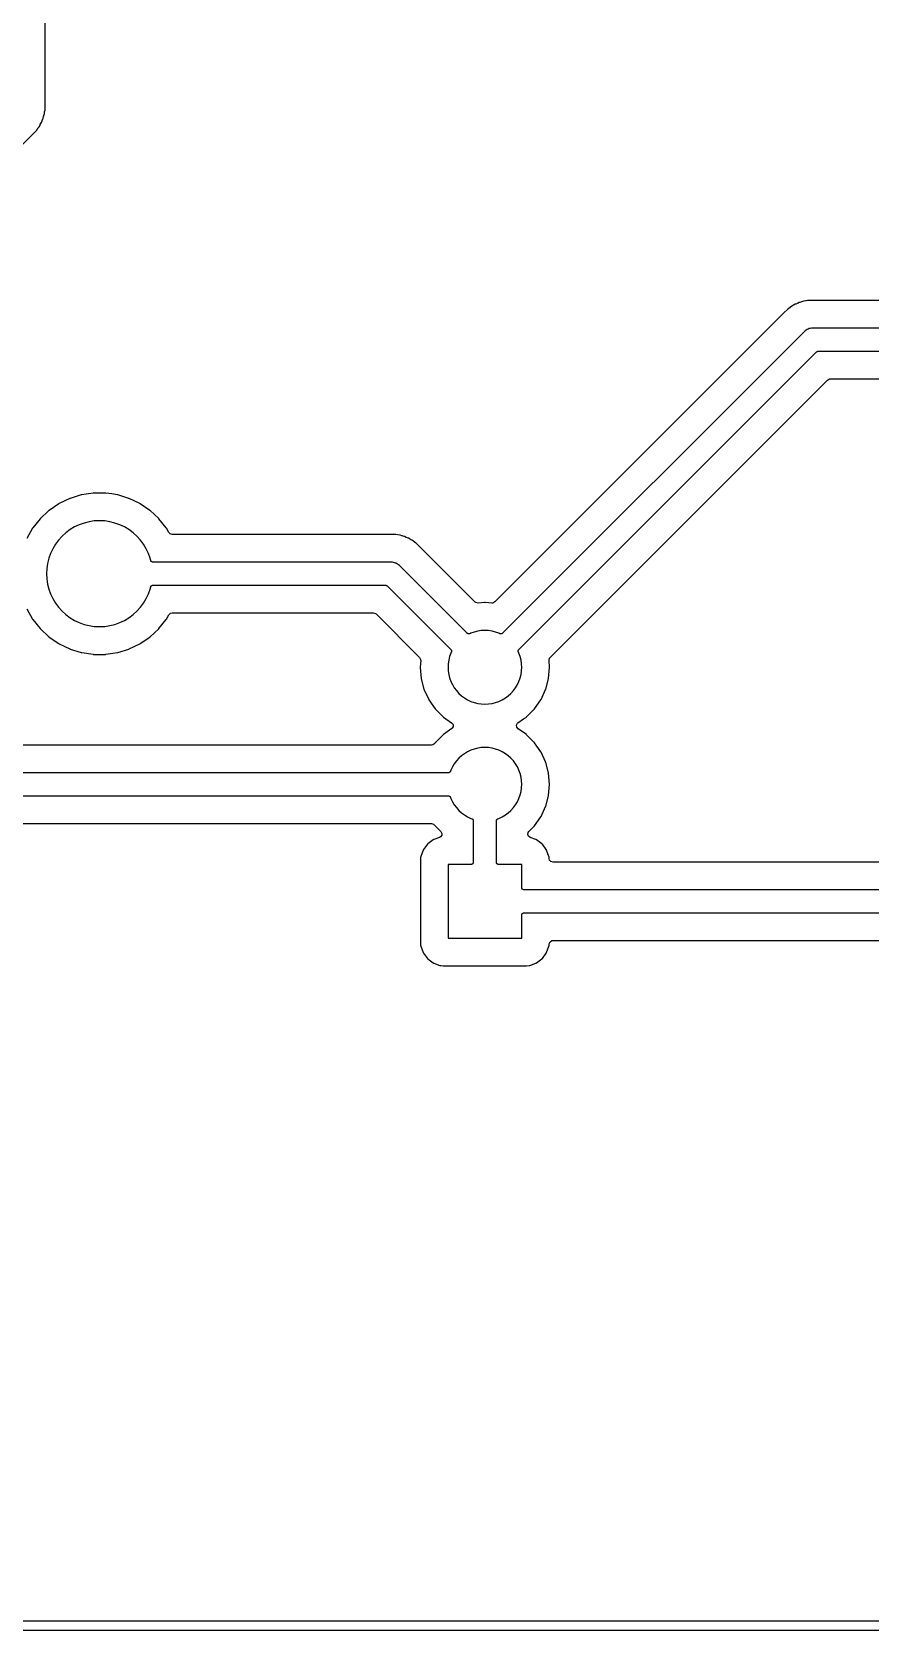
# Model space of a CAD drawing. Header units: metres. Extents: x -562 to 687, y -412 to 337.
# Drawn here: x 4.3 to 186.2, y -411.6 to -64.8 of the extents above; entities that cross this region are included whole.
import ezdxf

# ---------------------------------------------------------------- set-up
doc = ezdxf.new("R2010")
doc.units = ezdxf.units.M

msp = doc.modelspace()

# ---------------------------------------------------------------- linework, layer by layer
for points in [[(-560.13, 333.75), (-560.13, -408.85), (-560.06, -409.18), (-559.78, -409.5), (-559.32, -409.64), (683.17, -409.64), (683.51, -409.57), (683.83, -409.29), (683.97, -408.83), (683.98, -402.45), (685.36, 333.76), (685.29, 334.1), (685.01, 334.42), (684.55, 334.56), (-559.34, 334.56), (-559.68, 334.49), (-560, 334.21), (-560.13, 333.75)], [(-12.48, -103.91), (5, -86.44), (5.36, -86.07), (5.37, -86.06), (5.38, -86.05), (5.39, -86.04), (5.4, -86.03), (5.4, -86.02), (5.41, -86.01), (5.42, -86), (5.43, -85.99), (5.43, -85.98), (5.44, -85.97), (5.45, -85.96), (5.45, -85.95), (5.46, -85.94), (5.46, -85.92), (5.47, -85.91), (5.47, -85.9), (5.48, -85.88), (5.6, -85.69), (5.63, -85.65), (5.88, -85.34), (5.89, -85.33), (5.89, -85.32), (5.9, -85.3), (5.91, -85.29), (5.92, -85.28), (5.92, -85.27), (5.93, -85.26), (5.94, -85.24), (6.11, -84.88), (6.13, -84.84), (6.35, -84.5), (6.35, -84.49), (6.36, -84.48), (6.37, -84.46), (6.37, -84.45), (6.38, -84.44), (6.39, -84.43), (6.39, -84.41), (6.4, -84.4), (6.53, -84.02), (6.54, -83.98), (6.72, -83.62), (6.73, -83.6), (6.73, -83.59), (6.74, -83.58), (6.74, -83.57), (6.75, -83.55), (6.75, -83.54), (6.75, -83.53), (6.76, -83.51), (6.85, -83.12), (6.86, -83.08), (6.99, -82.7), (7, -82.68), (7, -82.67), (7, -82.66), (7.01, -82.64), (7.01, -82.63), (7.01, -82.62), (7.01, -82.6), (7.02, -82.59), (7.06, -82.19), (7.07, -82.15), (7.08, -82.09), (7.16, -81.75), (7.16, -81.74), (7.16, -81.73), (7.17, -81.71), (7.17, -81.7), (7.17, -81.68), (7.17, -81.67), (7.17, -81.66), (7.17, -81.64), (7.17, 31.92)], [(360.57, -123.03), (172.84, -123.03), (172.83, -123.04), (172.82, -123.04), (172.8, -123.04), (172.79, -123.04), (172.77, -123.04), (172.76, -123.04), (172.75, -123.04), (172.73, -123.05), (172.67, -123.06), (172.34, -123.14), (172.3, -123.14), (171.9, -123.19), (171.88, -123.19), (171.87, -123.19), (171.86, -123.2), (171.84, -123.2), (171.83, -123.2), (171.82, -123.21), (171.8, -123.21), (171.79, -123.21), (171.41, -123.35), (171.37, -123.36), (170.97, -123.45), (170.96, -123.45), (170.95, -123.46), (170.93, -123.46), (170.92, -123.46), (170.91, -123.47), (170.89, -123.47), (170.88, -123.48), (170.87, -123.49), (170.5, -123.66), (170.47, -123.68), (170.09, -123.81), (170.07, -123.81), (170.06, -123.82), (170.05, -123.83), (170.03, -123.83), (170.02, -123.84), (170.01, -123.84), (170, -123.85), (169.98, -123.86), (169.64, -124.07), (169.61, -124.09), (169.24, -124.27), (169.23, -124.27), (169.22, -124.28), (169.21, -124.29), (169.19, -124.3), (169.18, -124.3), (169.17, -124.31), (169.16, -124.32), (169.15, -124.33), (169.15, -124.33), (168.83, -124.58), (168.8, -124.6), (168.46, -124.82), (168.45, -124.83), (168.43, -124.83), (168.42, -124.84), (168.41, -124.85), (168.41, -124.85), (168.4, -124.86), (168.39, -124.87), (168.38, -124.88), (168.37, -124.89), (167.46, -125.79), (167.46, -125.8), (104.79, -188.47), (104.34, -188.72), (104.11, -188.73), (102.67, -188.61), (102.66, -188.6), (102.65, -188.6), (102.64, -188.6), (102.63, -188.6), (102.63, -188.6), (102.62, -188.6), (102.6, -188.6), (102.59, -188.6), (102.58, -188.61), (101.17, -188.73), (100.67, -188.63), (100.49, -188.49), (87.68, -175.69), (87.67, -175.68), (87.66, -175.67), (87.66, -175.66), (87.65, -175.66), (87.64, -175.65), (87.63, -175.64), (87.62, -175.63), (87.61, -175.63), (87.61, -175.63), (87.6, -175.62), (87.6, -175.62), (87.6, -175.62), (87.59, -175.62), (87.25, -175.4), (87.22, -175.38), (86.9, -175.13), (86.89, -175.12), (86.88, -175.11), (86.87, -175.1), (86.86, -175.1), (86.85, -175.09), (86.83, -175.08), (86.82, -175.07), (86.81, -175.07), (86.45, -174.89), (86.41, -174.87), (86.07, -174.66), (86.06, -174.65), (86.04, -174.64), (86.03, -174.64), (86.02, -174.63), (86.01, -174.63), (85.99, -174.62), (85.98, -174.61), (85.97, -174.61), (85.59, -174.48), (85.55, -174.46), (85.18, -174.29), (85.17, -174.28), (85.16, -174.27), (85.14, -174.27), (85.13, -174.26), (85.12, -174.26), (85.11, -174.26), (85.09, -174.25), (85.08, -174.25), (84.68, -174.16), (84.64, -174.15), (84.26, -174.01), (84.25, -174.01), (84.24, -174.01), (84.22, -174), (84.21, -174), (84.2, -174), (84.18, -173.99), (84.17, -173.99), (84.15, -173.99), (83.75, -173.94), (83.71, -173.94), (83.32, -173.85), (83.31, -173.85), (83.3, -173.84), (83.28, -173.84), (83.27, -173.84), (83.25, -173.84), (83.24, -173.84), (83.22, -173.84), (83.21, -173.83), (34.79, -173.83), (34.31, -173.7), (34.05, -173.41), (33.51, -172.48), (33.5, -172.48), (33.5, -172.47), (33.49, -172.46), (33.49, -172.45), (33.48, -172.44), (33.48, -172.44), (33.47, -172.43), (33.47, -172.42), (31.88, -170.43), (31.87, -170.42), (31.87, -170.42), (31.86, -170.41), (31.85, -170.4), (31.85, -170.39), (31.84, -170.39), (31.83, -170.38), (31.83, -170.37), (29.96, -168.64), (29.95, -168.63), (29.94, -168.63), (29.94, -168.62), (29.93, -168.62), (29.92, -168.61), (29.92, -168.61), (29.91, -168.6), (29.9, -168.59), (27.79, -167.16), (27.78, -167.15), (27.78, -167.15), (27.78, -167.15), (27.77, -167.14), (27.75, -167.13), (27.74, -167.13), (27.73, -167.12), (25.43, -166.02), (25.43, -166.02), (25.42, -166.01), (25.41, -166.01), (25.4, -166), (25.39, -166), (25.38, -165.99), (25.36, -165.99), (22.93, -165.24), (22.92, -165.24), (22.92, -165.23), (22.91, -165.23), (22.9, -165.23), (22.9, -165.23), (22.9, -165.23), (22.89, -165.23), (22.88, -165.22), (22.87, -165.22), (22.86, -165.22), (21.64, -165.04), (20.33, -164.84), (20.33, -164.84), (20.32, -164.84), (20.31, -164.84), (20.3, -164.84), (20.29, -164.84), (20.28, -164.84), (20.27, -164.84), (20.26, -164.84), (17.71, -164.84), (17.7, -164.84), (17.69, -164.84), (17.68, -164.84), (17.67, -164.84), (17.66, -164.84), (17.66, -164.84), (17.65, -164.84), (17.64, -164.84), (16.07, -165.08), (15.12, -165.22), (15.11, -165.22), (15.09, -165.22), (15.08, -165.23), (15.08, -165.23), (15.08, -165.23), (15.06, -165.23), (15.04, -165.24), (12.61, -165.99), (12.6, -165.99), (12.59, -165.99), (12.58, -166), (12.57, -166), (12.56, -166), (12.56, -166.01), (12.55, -166.01), (12.54, -166.02), (10.24, -167.12), (10.23, -167.13), (10.22, -167.13), (10.21, -167.14), (10.19, -167.15), (10.18, -167.16), (10.18, -167.16), (10.18, -167.16), (8.07, -168.59), (8.06, -168.6), (8.06, -168.61), (8.05, -168.61), (8.04, -168.62), (8.03, -168.62), (8.03, -168.63), (8.02, -168.63), (8.01, -168.64), (6.15, -170.37), (6.14, -170.38), (6.14, -170.38), (6.14, -170.38), (6.13, -170.39), (6.13, -170.39), (6.12, -170.4), (6.11, -170.41), (6.1, -170.42), (6.09, -170.43), (4.51, -172.42), (4.5, -172.43), (4.49, -172.44), (4.49, -172.44), (4.48, -172.45), (4.48, -172.46), (4.47, -172.47), (4.47, -172.48), (4.46, -172.48), (3.19, -174.69)], [(363.18, -129.04), (173.76, -129.04), (173.5, -129.05), (173.26, -129.09), (173.02, -129.15), (172.79, -129.23), (172.57, -129.33), (172.36, -129.46), (172.16, -129.61), (171.97, -129.78), (106.47, -195.27), (106.46, -195.28), (106.46, -195.29), (106.45, -195.3), (106.44, -195.31), (106.43, -195.32), (106.42, -195.32), (106.41, -195.33), (106.39, -195.34), (106.38, -195.35), (106.37, -195.35), (106.36, -195.36), (106.35, -195.36), (106.34, -195.37), (106.33, -195.38), (106.32, -195.38), (106.3, -195.39), (106.29, -195.39), (106.28, -195.39), (106.27, -195.4), (106.26, -195.4), (106.24, -195.41), (106.23, -195.41), (106.22, -195.41), (106.21, -195.41), (106.19, -195.42), (106.18, -195.42), (106.17, -195.42), (106.15, -195.42), (106.14, -195.42), (106.13, -195.42), (106.12, -195.42), (106.1, -195.42), (106.09, -195.42), (106.08, -195.42), (106.07, -195.42), (106.05, -195.42), (106.04, -195.41), (106.03, -195.41), (106.02, -195.41), (106, -195.41), (105.99, -195.4), (105.98, -195.4), (105.97, -195.4), (105.95, -195.39), (105.94, -195.39), (105.93, -195.38), (105.92, -195.38), (105.91, -195.37), (105.69, -195.27), (104.95, -195.01), (104.19, -194.81), (103.41, -194.7), (102.63, -194.66), (101.84, -194.7), (101.07, -194.81), (100.3, -195.01), (99.56, -195.27), (99.35, -195.37), (99.33, -195.38), (99.32, -195.38), (99.31, -195.39), (99.3, -195.39), (99.29, -195.4), (99.27, -195.4), (99.26, -195.4), (99.25, -195.41), (99.24, -195.41), (99.22, -195.41), (99.21, -195.41), (99.2, -195.42), (99.19, -195.42), (99.17, -195.42), (99.16, -195.42), (99.15, -195.42), (99.14, -195.42), (99.12, -195.42), (99.11, -195.42), (99.1, -195.42), (99.08, -195.42), (99.07, -195.42), (99.06, -195.42), (99.05, -195.41), (99.03, -195.41), (99.02, -195.41), (99.01, -195.41), (99, -195.4), (98.98, -195.4), (98.97, -195.39), (98.96, -195.39), (98.95, -195.39), (98.94, -195.38), (98.92, -195.38), (98.91, -195.37), (98.9, -195.36), (98.89, -195.36), (98.88, -195.35), (98.87, -195.35), (98.86, -195.34), (98.85, -195.33), (98.84, -195.32), (98.83, -195.32), (98.82, -195.31), (98.81, -195.3), (98.8, -195.29), (98.79, -195.28), (98.78, -195.27), (84.08, -180.58), (83.89, -180.41), (83.7, -180.26), (83.48, -180.13), (83.38, -180.09), (83.26, -180.03), (83.03, -179.95), (82.79, -179.89), (82.55, -179.85), (82.29, -179.84), (30.59, -179.84), (30.58, -179.84), (30.57, -179.84), (30.55, -179.84), (30.54, -179.84), (30.53, -179.84), (30.52, -179.83), (30.51, -179.83), (30.5, -179.83), (30.48, -179.83), (30.47, -179.82), (30.46, -179.82), (30.45, -179.82), (30.44, -179.82), (30.43, -179.81), (30.42, -179.81), (30.41, -179.8), (30.39, -179.8), (30.38, -179.79), (30.37, -179.79), (30.36, -179.78), (30.35, -179.78), (30.34, -179.77), (30.33, -179.77), (30.32, -179.76), (30.31, -179.75), (30.3, -179.75), (30.29, -179.74), (30.28, -179.73), (30.27, -179.73), (30.26, -179.72), (30.26, -179.71), (30.25, -179.7), (30.24, -179.69), (30.23, -179.69), (30.22, -179.68), (30.21, -179.67), (30.21, -179.66), (30.2, -179.65), (30.19, -179.64), (30.18, -179.63), (30.18, -179.62), (30.17, -179.61), (30.16, -179.6), (30.16, -179.59), (30.15, -179.58), (30.15, -179.57), (30.14, -179.56), (30.14, -179.55), (30.13, -179.54), (30.13, -179.53), (30.12, -179.52), (30.12, -179.51), (30.11, -179.49), (30.11, -179.48), (30.11, -179.47), (30.11, -179.47)], [(30.11, -179.47), (30.11, -179.46), (29.99, -179), (29.61, -177.94), (29.13, -176.92), (28.55, -175.95), (27.88, -175.04), (27.12, -174.21), (26.28, -173.45), (25.37, -172.78), (24.41, -172.2), (23.39, -171.72), (22.32, -171.34), (21.23, -171.06), (20.11, -170.9), (18.99, -170.84), (17.86, -170.9), (16.74, -171.06), (15.65, -171.34), (14.59, -171.72), (13.57, -172.2), (12.6, -172.78), (11.69, -173.45), (10.85, -174.21), (10.1, -175.04), (9.42, -175.95), (8.84, -176.92), (8.36, -177.94), (7.98, -179), (7.71, -180.1), (7.54, -181.21), (7.49, -182.34), (7.54, -183.47), (7.71, -184.58), (7.98, -185.68), (8.36, -186.74), (8.84, -187.76), (9.42, -188.73), (10.1, -189.64), (10.85, -190.47), (11.69, -191.23), (12.6, -191.9), (13.57, -192.48), (14.59, -192.96), (15.65, -193.34), (16.74, -193.62), (17.86, -193.78), (18.99, -193.84), (20.11, -193.78), (21.23, -193.62), (22.32, -193.34), (23.39, -192.96), (24.41, -192.48), (25.37, -191.9), (26.28, -191.23), (27.12, -190.47), (27.88, -189.64), (28.55, -188.73), (29.13, -187.76), (29.61, -186.74), (29.99, -185.68), (30.11, -185.22), (30.11, -185.21), (30.11, -185.2), (30.11, -185.19), (30.12, -185.17), (30.12, -185.16), (30.13, -185.15), (30.13, -185.14), (30.14, -185.13), (30.14, -185.12), (30.15, -185.11), (30.15, -185.1), (30.16, -185.09), (30.16, -185.08), (30.17, -185.07), (30.18, -185.06), (30.18, -185.05), (30.19, -185.04), (30.2, -185.03), (30.21, -185.02), (30.21, -185.01), (30.22, -185), (30.23, -184.99), (30.24, -184.99), (30.25, -184.98), (30.26, -184.97), (30.26, -184.96), (30.27, -184.95), (30.28, -184.95), (30.29, -184.94), (30.3, -184.93), (30.31, -184.93), (30.32, -184.92), (30.33, -184.91), (30.34, -184.91), (30.35, -184.9), (30.36, -184.9), (30.37, -184.89), (30.38, -184.89), (30.39, -184.88), (30.41, -184.88), (30.42, -184.87), (30.43, -184.87), (30.44, -184.86), (30.45, -184.86), (30.46, -184.86), (30.47, -184.86), (30.48, -184.85), (30.5, -184.85), (30.51, -184.85), (30.52, -184.85), (30.53, -184.84), (30.54, -184.84), (30.55, -184.84), (30.57, -184.84), (30.58, -184.84), (30.59, -184.84), (81.06, -184.84), (81.08, -184.84), (81.09, -184.84), (81.1, -184.84), (81.11, -184.84), (81.12, -184.85), (81.14, -184.85), (81.15, -184.85), (81.16, -184.85), (81.17, -184.85), (81.18, -184.86), (81.2, -184.86), (81.21, -184.86), (81.22, -184.87), (81.23, -184.87), (81.24, -184.88), (81.25, -184.88), (81.27, -184.88), (81.28, -184.89), (81.29, -184.89), (81.3, -184.9), (81.31, -184.91), (81.32, -184.91), (81.33, -184.92), (81.34, -184.93), (81.35, -184.93), (81.36, -184.94), (81.37, -184.95), (81.38, -184.95), (81.39, -184.96), (81.4, -184.97), (81.41, -184.98), (81.42, -184.99), (95.24, -198.81), (95.25, -198.82), (95.26, -198.83), (95.27, -198.84), (95.27, -198.85), (95.28, -198.86), (95.29, -198.87), (95.3, -198.88), (95.31, -198.89), (95.31, -198.9), (95.32, -198.91), (95.32, -198.92), (95.33, -198.94), (95.34, -198.95), (95.34, -198.96), (95.35, -198.97), (95.35, -198.98), (95.36, -198.99), (95.36, -199.01), (95.36, -199.02), (95.37, -199.03), (95.37, -199.04), (95.37, -199.06), (95.38, -199.07), (95.38, -199.08), (95.38, -199.09), (95.38, -199.11), (95.38, -199.12), (95.39, -199.13), (95.39, -199.14), (95.39, -199.16), (95.39, -199.17), (95.39, -199.18), (95.39, -199.2), (95.39, -199.21), (95.38, -199.22), (95.38, -199.23), (95.38, -199.25), (95.38, -199.26), (95.38, -199.27), (95.37, -199.28), (95.37, -199.3), (95.37, -199.31), (95.36, -199.32), (95.36, -199.33), (95.35, -199.34), (95.35, -199.36), (95.34, -199.37), (95.34, -199.38), (95.24, -199.6), (94.97, -200.34), (94.78, -201.1), (94.67, -201.88), (94.63, -202.66), (94.67, -203.44), (94.78, -204.22), (94.97, -204.98), (95.24, -205.72), (95.57, -206.43), (95.97, -207.1), (96.44, -207.73), (96.97, -208.32), (97.55, -208.84), (98.18, -209.31), (98.86, -209.71), (99.56, -210.05), (100.3, -210.31), (101.07, -210.51), (101.84, -210.62), (102.63, -210.66), (103.41, -210.62), (104.19, -210.51), (104.95, -210.31), (105.69, -210.05), (106.4, -209.71), (107.07, -209.31), (107.7, -208.84), (108.28, -208.32), (108.81, -207.73), (109.28, -207.1), (109.68, -206.43), (110.02, -205.72), (110.28, -204.98), (110.47, -204.22), (110.59, -203.44), (110.63, -202.66), (110.59, -201.88), (110.47, -201.1), (110.28, -200.34), (110.02, -199.6), (109.91, -199.38), (109.91, -199.37), (109.9, -199.36), (109.9, -199.34), (109.89, -199.33), (109.89, -199.32), (109.89, -199.31), (109.88, -199.3), (109.88, -199.28), (109.88, -199.27), (109.87, -199.26), (109.87, -199.25), (109.87, -199.23), (109.87, -199.22), (109.87, -199.21), (109.87, -199.2), (109.87, -199.18), (109.86, -199.17), (109.86, -199.16), (109.87, -199.14), (109.87, -199.13), (109.87, -199.12), (109.87, -199.11), (109.87, -199.09), (109.87, -199.08), (109.87, -199.07), (109.88, -199.06), (109.88, -199.04), (109.88, -199.03), (109.89, -199.02), (109.89, -199.01), (109.9, -198.99), (109.9, -198.98), (109.9, -198.97), (109.91, -198.96), (109.92, -198.95), (109.92, -198.94), (109.93, -198.92), (109.93, -198.91), (109.94, -198.9), (109.95, -198.89), (109.95, -198.88), (109.96, -198.87), (109.97, -198.86), (109.98, -198.85), (109.99, -198.84), (109.99, -198.83), (110, -198.82), (110.01, -198.81), (174.64, -134.19), (174.64, -134.18), (174.65, -134.17), (174.66, -134.16), (174.67, -134.15), (174.68, -134.15), (174.69, -134.14), (174.7, -134.13), (174.71, -134.13), (174.72, -134.12), (174.73, -134.11), (174.74, -134.11), (174.75, -134.1), (174.76, -134.09), (174.78, -134.09), (174.79, -134.08), (174.8, -134.08), (174.81, -134.08), (174.82, -134.07), (174.83, -134.07), (174.84, -134.06), (174.86, -134.06), (174.87, -134.06), (174.88, -134.05), (174.89, -134.05), (174.9, -134.05), (174.92, -134.05), (174.93, -134.05), (174.94, -134.04), (174.95, -134.04), (174.96, -134.04), (174.98, -134.04), (174.99, -134.04), (364.41, -134.04)], [(324.26, -244.95), (117.42, -244.95), (116.96, -244.82), (116.67, -244.49), (116.61, -244.25), (116.56, -243.83), (116.56, -243.82), (116.56, -243.81), (116.56, -243.8), (116.56, -243.79), (116.56, -243.78), (116.55, -243.77), (116.55, -243.76), (116.55, -243.75), (116.55, -243.74), (116.54, -243.73), (116.54, -243.72), (116.54, -243.71), (116.03, -242.36), (116.03, -242.35), (116.03, -242.34), (116.02, -242.33), (116.02, -242.32), (116.01, -242.32), (116.01, -242.31), (116, -242.3), (116, -242.29), (116, -242.29), (115.99, -242.28), (115.98, -242.26), (115.97, -242.25), (115.96, -242.24), (115.1, -241.08), (115.09, -241.07), (115.08, -241.06), (115.07, -241.04), (115.06, -241.03), (115.06, -241.03), (115.04, -241.02), (115.03, -241.01), (115.02, -241), (115, -240.98), (113.85, -240.12), (113.84, -240.11), (113.82, -240.1), (113.81, -240.1), (113.8, -240.09), (113.8, -240.09), (113.79, -240.08), (113.78, -240.08), (113.77, -240.07), (113.76, -240.07), (113.75, -240.07), (113.74, -240.06), (113.73, -240.06), (113.72, -240.05), (112.48, -239.59), (112.09, -239.3), (111.95, -238.92), (112.05, -238.49), (112.17, -238.32), (113.36, -237.13), (113.37, -237.12), (113.38, -237.11), (113.39, -237.1), (113.39, -237.1), (113.4, -237.09), (113.41, -237.08), (113.41, -237.07), (113.42, -237.06), (114.78, -235.13), (114.78, -235.12), (114.79, -235.11), (114.79, -235.1), (114.8, -235.09), (114.8, -235.08), (114.81, -235.07), (114.81, -235.06), (114.82, -235.05), (115.82, -232.91), (115.82, -232.9), (115.83, -232.89), (115.83, -232.88), (115.83, -232.87), (115.84, -232.86), (115.84, -232.85), (115.85, -232.84), (115.85, -232.83), (116.46, -230.54), (116.46, -230.53), (116.46, -230.52), (116.47, -230.51), (116.47, -230.5), (116.47, -230.49), (116.47, -230.48), (116.47, -230.47), (116.47, -230.46), (116.68, -228.1), (116.68, -228.09), (116.68, -228.08), (116.68, -228.07), (116.68, -228.06), (116.68, -228.05), (116.68, -228.04), (116.68, -228.03), (116.68, -228.02), (116.47, -225.66), (116.47, -225.65), (116.47, -225.64), (116.47, -225.63), (116.47, -225.62), (116.47, -225.61), (116.46, -225.6), (116.46, -225.59), (116.46, -225.58), (115.85, -223.29), (115.85, -223.28), (115.84, -223.27), (115.84, -223.26), (115.83, -223.25), (115.83, -223.24), (115.83, -223.23), (115.82, -223.22), (115.82, -223.21), (114.82, -221.07), (114.81, -221.06), (114.81, -221.05), (114.8, -221.04), (114.8, -221.03), (114.79, -221.02), (114.79, -221.01), (114.78, -221), (114.78, -220.99), (113.92, -219.77), (113.42, -219.06), (113.41, -219.05), (113.41, -219.04), (113.4, -219.03), (113.39, -219.02), (113.39, -219.02), (113.38, -219.01), (113.37, -219), (113.36, -218.99), (111.69, -217.32), (111.69, -217.31), (111.68, -217.31), (111.67, -217.3), (111.66, -217.29), (111.66, -217.29), (111.65, -217.28), (111.64, -217.28), (111.64, -217.27), (111.63, -217.27), (109.83, -216.01), (109.53, -215.63), (109.49, -215.23), (109.69, -214.82), (109.79, -214.74), (111.04, -213.86), (111.63, -213.45), (111.64, -213.45), (111.64, -213.44), (111.65, -213.43), (111.66, -213.43), (111.67, -213.42), (111.68, -213.41), (111.69, -213.41), (111.69, -213.4), (113.36, -211.73), (113.37, -211.72), (113.38, -211.71), (113.39, -211.7), (113.39, -211.7), (113.4, -211.69), (113.41, -211.68), (113.41, -211.67), (113.42, -211.66), (114.78, -209.73), (114.78, -209.72), (114.79, -209.71), (114.79, -209.7), (114.8, -209.69), (114.8, -209.68), (114.81, -209.67), (114.81, -209.66), (114.82, -209.65), (115.82, -207.51), (115.82, -207.5), (115.83, -207.49), (115.83, -207.48), (115.83, -207.47), (115.84, -207.46), (115.84, -207.45), (115.85, -207.44), (115.85, -207.43), (116.46, -205.14), (116.46, -205.13), (116.46, -205.12), (116.47, -205.11), (116.47, -205.1), (116.47, -205.09), (116.47, -205.08), (116.47, -205.07), (116.47, -205.06), (116.68, -202.7), (116.68, -202.69), (116.68, -202.68), (116.68, -202.67), (116.68, -202.66), (116.68, -202.65), (116.68, -202.64), (116.68, -202.63), (116.68, -202.62), (116.56, -201.21), (116.66, -200.7), (116.79, -200.52), (177, -140.31), (177.46, -140.06), (177.6, -140.05), (365.33, -140.05)], [(3.19, -189.99), (4.46, -192.2), (4.47, -192.2), (4.47, -192.21), (4.48, -192.22), (4.48, -192.23), (4.49, -192.24), (4.49, -192.24), (4.5, -192.25), (4.51, -192.26), (6.09, -194.25), (6.1, -194.26), (6.11, -194.26), (6.11, -194.27), (6.12, -194.28), (6.13, -194.29), (6.13, -194.29), (6.14, -194.3), (6.15, -194.31), (8.01, -196.04), (8.02, -196.05), (8.03, -196.05), (8.03, -196.06), (8.04, -196.06), (8.05, -196.07), (8.06, -196.07), (8.06, -196.08), (8.07, -196.09), (10.18, -197.52), (10.19, -197.53), (10.2, -197.54), (10.21, -197.54), (10.21, -197.54), (10.22, -197.55), (10.23, -197.55), (10.24, -197.56), (11.46, -198.15), (12.54, -198.66), (12.54, -198.67), (12.55, -198.67), (12.56, -198.68), (12.57, -198.68), (12.59, -198.68), (12.6, -198.69), (12.61, -198.69), (15.04, -199.44), (15.05, -199.45), (15.06, -199.45), (15.07, -199.45), (15.08, -199.45), (15.09, -199.45), (15.1, -199.46), (15.11, -199.46), (15.12, -199.46), (17.64, -199.84), (17.65, -199.84), (17.66, -199.84), (17.66, -199.84), (17.67, -199.84), (17.68, -199.84), (17.69, -199.84), (17.7, -199.85), (17.71, -199.85), (20.26, -199.85), (20.27, -199.85), (20.28, -199.84), (20.29, -199.84), (20.3, -199.84), (20.31, -199.84), (20.32, -199.84), (20.33, -199.84), (20.33, -199.84), (22.86, -199.46), (22.86, -199.46), (22.87, -199.46), (22.88, -199.45), (22.89, -199.45), (22.9, -199.45), (22.91, -199.45), (22.92, -199.45), (22.93, -199.44), (25.36, -198.69), (25.37, -198.69), (25.38, -198.69), (25.39, -198.68), (25.4, -198.68), (25.41, -198.68), (25.42, -198.67), (25.42, -198.67), (25.43, -198.66), (27.73, -197.56), (27.74, -197.55), (27.75, -197.55), (27.75, -197.55), (27.76, -197.54), (27.77, -197.54), (27.78, -197.53), (27.79, -197.53), (27.79, -197.52), (29.9, -196.09), (29.91, -196.08), (29.92, -196.07), (29.92, -196.07), (29.93, -196.06), (29.94, -196.06), (29.94, -196.05), (29.95, -196.05), (29.96, -196.04), (31.83, -194.31), (31.83, -194.3), (31.84, -194.29), (31.85, -194.29), (31.85, -194.28), (31.86, -194.27), (31.87, -194.26), (31.87, -194.26), (31.88, -194.25), (33.47, -192.26), (33.47, -192.25), (33.48, -192.24), (33.48, -192.24), (33.49, -192.23), (33.49, -192.22), (33.5, -192.21), (33.5, -192.2), (33.51, -192.2), (34.04, -191.28), (34.4, -190.94), (34.78, -190.85), (78.4, -190.85), (78.91, -190.99), (79.02, -191.08), (88.44, -200.5), (88.68, -200.95), (88.7, -201.17), (88.57, -202.62), (88.57, -202.63), (88.57, -202.64), (88.57, -202.65), (88.57, -202.66), (88.57, -202.66), (88.57, -202.67), (88.57, -202.68), (88.57, -202.69), (88.57, -202.7), (88.78, -205.06), (88.78, -205.07), (88.78, -205.08), (88.78, -205.1), (88.79, -205.11), (88.79, -205.11), (88.79, -205.12), (88.79, -205.13), (88.79, -205.14), (88.79, -205.14), (89.4, -207.43), (89.41, -207.44), (89.41, -207.45), (89.41, -207.46), (89.42, -207.47), (89.42, -207.47), (89.42, -207.49), (89.43, -207.5), (89.43, -207.51), (89.44, -207.53), (90.43, -209.65), (90.43, -209.65), (90.44, -209.66), (90.44, -209.66), (90.44, -209.66), (90.44, -209.66), (90.45, -209.68), (90.46, -209.69), (90.47, -209.71), (90.48, -209.73), (91.83, -211.66), (91.83, -211.66), (91.83, -211.66), (91.83, -211.66), (91.83, -211.66), (91.83, -211.66), (91.84, -211.67), (91.85, -211.68), (91.85, -211.69), (91.86, -211.7), (91.87, -211.71), (91.87, -211.71), (91.88, -211.72), (91.89, -211.73), (93.56, -213.4), (93.57, -213.41), (93.57, -213.41), (93.58, -213.42), (93.59, -213.43), (93.59, -213.43), (93.6, -213.44), (93.61, -213.44), (93.62, -213.45), (93.63, -213.45), (95.42, -214.71), (95.72, -215.09), (95.76, -215.49), (95.56, -215.9), (95.46, -215.98), (93.63, -217.27), (93.62, -217.27), (93.61, -217.28), (93.6, -217.29), (93.59, -217.29), (93.58, -217.3), (93.57, -217.31), (93.57, -217.31), (93.56, -217.32), (91.89, -218.99), (91.88, -219), (91.87, -219.01), (91.87, -219.02), (91.86, -219.02), (91.85, -219.03), (91.84, -219.04), (91.84, -219.05), (91.83, -219.06), (91.75, -219.18), (91.35, -219.5), (91.05, -219.55), (-157.38, -219.55)], [(330.53, -250.96), (111.13, -250.96), (111.11, -250.96), (111.1, -250.96), (111.09, -250.96), (111.08, -250.96), (111.06, -250.95), (111.05, -250.95), (111.04, -250.95), (111.03, -250.95), (111.02, -250.95), (111, -250.94), (110.99, -250.94), (110.98, -250.94), (110.97, -250.93), (110.96, -250.93), (110.95, -250.92), (110.93, -250.92), (110.92, -250.92), (110.91, -250.91), (110.9, -250.91), (110.89, -250.9), (110.88, -250.89), (110.87, -250.89), (110.86, -250.88), (110.85, -250.87), (110.84, -250.87), (110.83, -250.86), (110.82, -250.85), (110.81, -250.85), (110.8, -250.84), (110.79, -250.83), (110.78, -250.82), (110.77, -250.81), (110.76, -250.8), (110.76, -250.79), (110.75, -250.79), (110.74, -250.78), (110.73, -250.77), (110.72, -250.76), (110.72, -250.75), (110.71, -250.74), (110.7, -250.73), (110.7, -250.72), (110.69, -250.7), (110.69, -250.69), (110.68, -250.68), (110.67, -250.67), (110.67, -250.66), (110.66, -250.65), (110.66, -250.64), (110.66, -250.63), (110.65, -250.62), (110.65, -250.6), (110.64, -250.59), (110.64, -250.58), (110.64, -250.57), (110.64, -250.56), (110.63, -250.54), (110.63, -250.53), (110.63, -250.52), (110.63, -250.51), (110.63, -250.5), (110.63, -250.48), (110.63, -250.47), (110.63, -250.46), (110.63, -245.46), (105.63, -245.46), (105.62, -245.46), (105.6, -245.46), (105.59, -245.46), (105.58, -245.46), (105.57, -245.46), (105.55, -245.45), (105.54, -245.45), (105.53, -245.45), (105.52, -245.45), (105.51, -245.45), (105.49, -245.44), (105.48, -245.44), (105.47, -245.43), (105.46, -245.43), (105.45, -245.43), (105.44, -245.42), (105.42, -245.42), (105.41, -245.41), (105.4, -245.41), (105.39, -245.4), (105.38, -245.4), (105.37, -245.39), (105.36, -245.38), (105.35, -245.38), (105.34, -245.37), (105.33, -245.36), (105.32, -245.35), (105.31, -245.35), (105.3, -245.34), (105.29, -245.33), (105.28, -245.32), (105.27, -245.31), (105.27, -245.3), (105.26, -245.3), (105.25, -245.29), (105.24, -245.28), (105.23, -245.27), (105.23, -245.26), (105.22, -245.25), (105.21, -245.24), (105.21, -245.23), (105.2, -245.22), (105.19, -245.21), (105.19, -245.2), (105.18, -245.18), (105.18, -245.17), (105.17, -245.16), (105.17, -245.15), (105.16, -245.14), (105.16, -245.13), (105.15, -245.12), (105.15, -245.11), (105.15, -245.09), (105.14, -245.08), (105.14, -245.07), (105.14, -245.06), (105.13, -245.05), (105.13, -245.03), (105.13, -245.02), (105.13, -245.01), (105.13, -245), (105.13, -244.98), (105.13, -244.97), (105.13, -244.96), (105.13, -236), (105.13, -235.99), (105.13, -235.98), (105.13, -235.97), (105.13, -235.96), (105.13, -235.94), (105.13, -235.93), (105.13, -235.92), (105.14, -235.91), (105.14, -235.9), (105.14, -235.89), (105.14, -235.87), (105.15, -235.86), (105.15, -235.85), (105.15, -235.84), (105.16, -235.83), (105.16, -235.82), (105.17, -235.81), (105.17, -235.8), (105.18, -235.79), (105.18, -235.78), (105.19, -235.77), (105.19, -235.75), (105.2, -235.74), (105.21, -235.73), (105.21, -235.72), (105.22, -235.71), (105.23, -235.71), (105.23, -235.7), (105.24, -235.69), (105.25, -235.68), (105.26, -235.67), (105.26, -235.66), (105.27, -235.65), (105.28, -235.64), (105.29, -235.64), (105.3, -235.63), (105.31, -235.62), (105.32, -235.61), (105.32, -235.6), (105.33, -235.6), (105.34, -235.59), (105.35, -235.58), (105.36, -235.58), (105.37, -235.57), (105.38, -235.57), (105.39, -235.56), (105.4, -235.56), (105.42, -235.55), (105.43, -235.55), (105.44, -235.54), (105.45, -235.54), (105.46, -235.53), (105.69, -235.45), (106.4, -235.11), (107.07, -234.71), (107.7, -234.24), (108.28, -233.72), (108.81, -233.13), (109.28, -232.5), (109.68, -231.83), (110.02, -231.12), (110.28, -230.38), (110.47, -229.62), (110.59, -228.84), (110.63, -228.06), (110.59, -227.28), (110.47, -226.5), (110.28, -225.74), (110.02, -225), (109.68, -224.29), (109.28, -223.62), (108.81, -222.99), (108.28, -222.4), (107.7, -221.88), (107.07, -221.41), (106.4, -221.01), (105.69, -220.67), (104.95, -220.41), (104.19, -220.21), (103.41, -220.1), (102.63, -220.06), (101.84, -220.1), (101.07, -220.21), (100.3, -220.41), (99.56, -220.67), (98.86, -221.01), (98.18, -221.41), (97.55, -221.88), (96.97, -222.4), (96.44, -222.99), (95.97, -223.62), (95.57, -224.29), (95.24, -225), (95.15, -225.23), (95.15, -225.24), (95.15, -225.25), (95.14, -225.26), (95.14, -225.27), (95.13, -225.28), (95.13, -225.29), (95.12, -225.3), (95.11, -225.31), (95.11, -225.32), (95.1, -225.33), (95.09, -225.34), (95.09, -225.35), (95.08, -225.36), (95.07, -225.37), (95.07, -225.38), (95.06, -225.39), (95.05, -225.4), (95.04, -225.41), (95.03, -225.41), (95.03, -225.42), (95.02, -225.43), (95.01, -225.44), (95, -225.45), (94.99, -225.45), (94.98, -225.46), (94.97, -225.47), (94.96, -225.47), (94.95, -225.48), (94.94, -225.49), (94.93, -225.49), (94.92, -225.5), (94.91, -225.5), (94.9, -225.51), (94.89, -225.51), (94.88, -225.52), (94.87, -225.52), (94.86, -225.53), (94.85, -225.53), (94.83, -225.54), (94.82, -225.54), (94.81, -225.54), (94.8, -225.54), (94.79, -225.55), (94.78, -225.55), (94.77, -225.55), (94.75, -225.55), (94.74, -225.56), (94.73, -225.56), (94.72, -225.56), (94.71, -225.56), (94.69, -225.56), (94.68, -225.56), (-161.03, -225.56)], [(-161.03, -230.56), (94.68, -230.56), (94.69, -230.56), (94.71, -230.56), (94.72, -230.56), (94.73, -230.56), (94.74, -230.56), (94.75, -230.57), (94.77, -230.57), (94.78, -230.57), (94.79, -230.57), (94.8, -230.58), (94.81, -230.58), (94.82, -230.58), (94.83, -230.58), (94.85, -230.59), (94.86, -230.59), (94.87, -230.6), (94.88, -230.6), (94.89, -230.61), (94.9, -230.61), (94.91, -230.62), (94.92, -230.62), (94.93, -230.63), (94.94, -230.63), (94.95, -230.64), (94.96, -230.65), (94.97, -230.65), (94.98, -230.66), (94.99, -230.67), (95, -230.67), (95.01, -230.68), (95.02, -230.69), (95.03, -230.7), (95.03, -230.71), (95.04, -230.71), (95.05, -230.72), (95.06, -230.73), (95.07, -230.74), (95.07, -230.75), (95.08, -230.76), (95.09, -230.77), (95.09, -230.78), (95.1, -230.79), (95.11, -230.8), (95.11, -230.81), (95.12, -230.82), (95.13, -230.83), (95.13, -230.84), (95.14, -230.85), (95.14, -230.86), (95.15, -230.87), (95.15, -230.88), (95.15, -230.89), (95.24, -231.12), (95.57, -231.83), (95.97, -232.5), (96.44, -233.13), (96.97, -233.72), (97.55, -234.24), (98.18, -234.71), (98.86, -235.11), (99.56, -235.45), (99.79, -235.53), (99.8, -235.54), (99.82, -235.54), (99.83, -235.55), (99.84, -235.55), (99.85, -235.56), (99.86, -235.56), (99.87, -235.57), (99.88, -235.57), (99.89, -235.58), (99.9, -235.58), (99.91, -235.59), (99.92, -235.6), (99.93, -235.6), (99.94, -235.61), (99.95, -235.62), (99.95, -235.63), (99.96, -235.64), (99.97, -235.64), (99.98, -235.65), (99.99, -235.66), (100, -235.67), (100, -235.68), (100.01, -235.69), (100.02, -235.7), (100.03, -235.71), (100.03, -235.71), (100.04, -235.72), (100.05, -235.73), (100.05, -235.74), (100.06, -235.75), (100.06, -235.77), (100.07, -235.78), (100.08, -235.79), (100.08, -235.8), (100.08, -235.81), (100.09, -235.82), (100.09, -235.83), (100.1, -235.84), (100.1, -235.85), (100.1, -235.86), (100.11, -235.87), (100.11, -235.89), (100.11, -235.9), (100.12, -235.91), (100.12, -235.92), (100.12, -235.93), (100.12, -235.94), (100.12, -235.96), (100.12, -235.97), (100.12, -235.98), (100.12, -235.99), (100.12, -236), (100.12, -244.96), (100.12, -244.97), (100.12, -244.98), (100.12, -245), (100.12, -245.01), (100.12, -245.02), (100.12, -245.03), (100.12, -245.05), (100.11, -245.06), (100.11, -245.07), (100.11, -245.08), (100.11, -245.09), (100.1, -245.11), (100.1, -245.12), (100.1, -245.13), (100.09, -245.14), (100.09, -245.15), (100.08, -245.16), (100.08, -245.17), (100.07, -245.18), (100.07, -245.2), (100.06, -245.21), (100.05, -245.22), (100.05, -245.23), (100.04, -245.24), (100.03, -245.25), (100.03, -245.26), (100.02, -245.27), (100.01, -245.28), (100, -245.29), (100, -245.3), (99.99, -245.3), (99.98, -245.31), (99.97, -245.32), (99.96, -245.33), (99.95, -245.34), (99.94, -245.35), (99.93, -245.35), (99.92, -245.36), (99.91, -245.37), (99.9, -245.38), (99.89, -245.38), (99.88, -245.39), (99.87, -245.4), (99.86, -245.4), (99.85, -245.41), (99.84, -245.41), (99.83, -245.42), (99.82, -245.42), (99.8, -245.43), (99.79, -245.43), (99.78, -245.43), (99.77, -245.44), (99.76, -245.44), (99.75, -245.45), (99.73, -245.45), (99.72, -245.45), (99.71, -245.45), (99.7, -245.45), (99.69, -245.46), (99.67, -245.46), (99.66, -245.46), (99.65, -245.46), (99.64, -245.46), (99.62, -245.46), (94.63, -245.46), (94.63, -261.46), (110.63, -261.46), (110.63, -256.46), (110.63, -256.45), (110.63, -256.44), (110.63, -256.42), (110.63, -256.41), (110.63, -256.4), (110.63, -256.39), (110.63, -256.38), (110.64, -256.36), (110.64, -256.35), (110.64, -256.34), (110.64, -256.33), (110.65, -256.32), (110.65, -256.3), (110.66, -256.29), (110.66, -256.28), (110.66, -256.27), (110.67, -256.26), (110.67, -256.25), (110.68, -256.24), (110.69, -256.23), (110.69, -256.22), (110.7, -256.2), (110.7, -256.19), (110.71, -256.18), (110.72, -256.17), (110.72, -256.16), (110.73, -256.15), (110.74, -256.14), (110.75, -256.13), (110.76, -256.13), (110.76, -256.12), (110.77, -256.11), (110.78, -256.1), (110.79, -256.09), (110.8, -256.08), (110.81, -256.07), (110.82, -256.07), (110.83, -256.06), (110.84, -256.05), (110.85, -256.05), (110.86, -256.04), (110.87, -256.03), (110.88, -256.03), (110.89, -256.02), (110.9, -256.01), (110.91, -256.01), (110.92, -256), (110.93, -256), (110.95, -256), (110.96, -255.99), (110.97, -255.99), (110.98, -255.98), (110.99, -255.98), (111, -255.98), (111.02, -255.97), (111.03, -255.97), (111.04, -255.97), (111.05, -255.97), (111.06, -255.97), (111.08, -255.96), (111.09, -255.96), (111.1, -255.96), (111.11, -255.96), (111.13, -255.96), (330.53, -255.96)], [(-157.4, -236.57), (91.03, -236.57), (91.51, -236.71), (91.73, -236.92), (91.83, -237.06), (91.84, -237.07), (91.84, -237.07), (91.84, -237.08), (91.85, -237.08), (91.85, -237.08), (91.86, -237.09), (91.87, -237.1), (91.88, -237.12), (91.89, -237.13), (93.06, -238.3), (93.29, -238.72), (93.26, -239.12), (92.99, -239.48), (92.81, -239.58), (91.53, -240.05), (91.52, -240.06), (91.51, -240.06), (91.5, -240.07), (91.49, -240.07), (91.48, -240.08), (91.47, -240.08), (91.46, -240.09), (91.45, -240.09), (91.45, -240.09), (91.43, -240.1), (91.42, -240.11), (91.41, -240.11), (91.4, -240.12), (90.25, -240.98), (90.24, -241), (90.22, -241.01), (90.21, -241.02), (90.2, -241.03), (90.2, -241.03), (90.18, -241.04), (90.17, -241.06), (90.16, -241.07), (90.15, -241.08), (89.29, -242.24), (89.28, -242.25), (89.27, -242.26), (89.26, -242.28), (89.25, -242.29), (89.25, -242.29), (89.25, -242.3), (89.24, -242.31), (89.24, -242.32), (89.24, -242.32), (89.23, -242.33), (89.23, -242.34), (89.22, -242.35), (89.22, -242.36), (88.72, -243.71), (88.71, -243.72), (88.71, -243.73), (88.71, -243.74), (88.7, -243.75), (88.7, -243.76), (88.7, -243.77), (88.7, -243.78), (88.69, -243.79), (88.69, -243.8), (88.69, -243.81), (88.69, -243.82), (88.69, -243.83), (88.62, -244.43), (88.62, -244.44), (88.62, -244.45), (88.62, -244.45), (88.62, -244.46), (88.62, -244.46), (88.62, -244.47), (88.62, -244.48), (88.62, -262.44), (88.62, -262.45), (88.62, -262.46), (88.62, -262.47), (88.62, -262.48), (88.62, -262.49), (88.62, -262.49), (88.62, -262.49), (88.69, -263.09), (88.69, -263.1), (88.69, -263.11), (88.69, -263.12), (88.69, -263.13), (88.7, -263.14), (88.7, -263.15), (88.7, -263.16), (88.7, -263.17), (88.71, -263.18), (88.71, -263.19), (88.71, -263.2), (88.72, -263.21), (89.22, -264.56), (89.22, -264.57), (89.23, -264.58), (89.23, -264.59), (89.24, -264.6), (89.24, -264.6), (89.24, -264.61), (89.25, -264.62), (89.25, -264.63), (89.25, -264.63), (89.26, -264.64), (89.27, -264.66), (89.28, -264.67), (89.29, -264.68), (90.15, -265.84), (90.16, -265.85), (90.17, -265.86), (90.18, -265.88), (90.2, -265.89), (90.2, -265.89), (90.21, -265.9), (90.22, -265.91), (90.24, -265.92), (90.25, -265.94), (91.4, -266.8), (91.42, -266.81), (91.43, -266.82), (91.44, -266.82), (91.45, -266.83), (91.45, -266.83), (91.46, -266.84), (91.47, -266.84), (91.48, -266.85), (91.49, -266.85), (91.5, -266.85), (91.51, -266.86), (91.52, -266.86), (91.53, -266.87), (92.88, -267.37), (92.88, -267.37), (92.89, -267.37), (92.9, -267.38), (92.91, -267.38), (92.93, -267.38), (92.94, -267.39), (92.95, -267.39), (92.96, -267.39), (92.97, -267.39), (92.99, -267.4), (93, -267.4), (93.07, -267.41), (93.59, -267.46), (93.61, -267.46), (93.62, -267.46), (93.63, -267.46), (93.65, -267.47), (111.6, -267.47), (111.62, -267.46), (111.63, -267.46), (111.64, -267.46), (111.66, -267.46), (112.25, -267.4), (112.26, -267.4), (112.27, -267.4), (112.29, -267.39), (112.3, -267.39), (112.31, -267.39), (112.32, -267.39), (112.33, -267.39), (112.34, -267.38), (112.35, -267.38), (112.36, -267.38), (112.37, -267.37), (112.38, -267.37), (113.72, -266.87), (113.74, -266.86), (113.75, -266.86), (113.76, -266.85), (113.77, -266.85), (113.78, -266.84), (113.79, -266.84), (113.8, -266.83), (113.81, -266.82), (113.82, -266.82), (113.83, -266.81), (113.84, -266.81), (113.85, -266.8), (115, -265.94), (115.01, -265.93), (115.02, -265.92), (115.03, -265.91), (115.04, -265.91), (115.05, -265.9), (115.06, -265.89), (115.06, -265.88), (115.07, -265.87), (115.08, -265.86), (115.09, -265.85), (115.09, -265.84), (115.1, -265.84), (115.96, -264.68), (115.97, -264.67), (115.98, -264.66), (115.98, -264.65), (115.99, -264.64), (116, -264.63), (116, -264.62), (116.01, -264.61), (116.01, -264.6), (116.02, -264.59), (116.02, -264.58), (116.03, -264.57), (116.03, -264.56), (116.54, -263.21), (116.54, -263.2), (116.54, -263.19), (116.55, -263.18), (116.55, -263.17), (116.55, -263.16), (116.55, -263.15), (116.56, -263.14), (116.56, -263.13), (116.56, -263.12), (116.56, -263.11), (116.56, -263.1), (116.56, -263.09), (116.61, -262.7), (116.79, -262.25), (117.15, -262), (117.39, -261.97), (324.23, -261.97)], [(-561.63, -411.64), (686.86, -411.64)]]:
    msp.add_lwpolyline(points)

doc.saveas('drawing.dxf')
